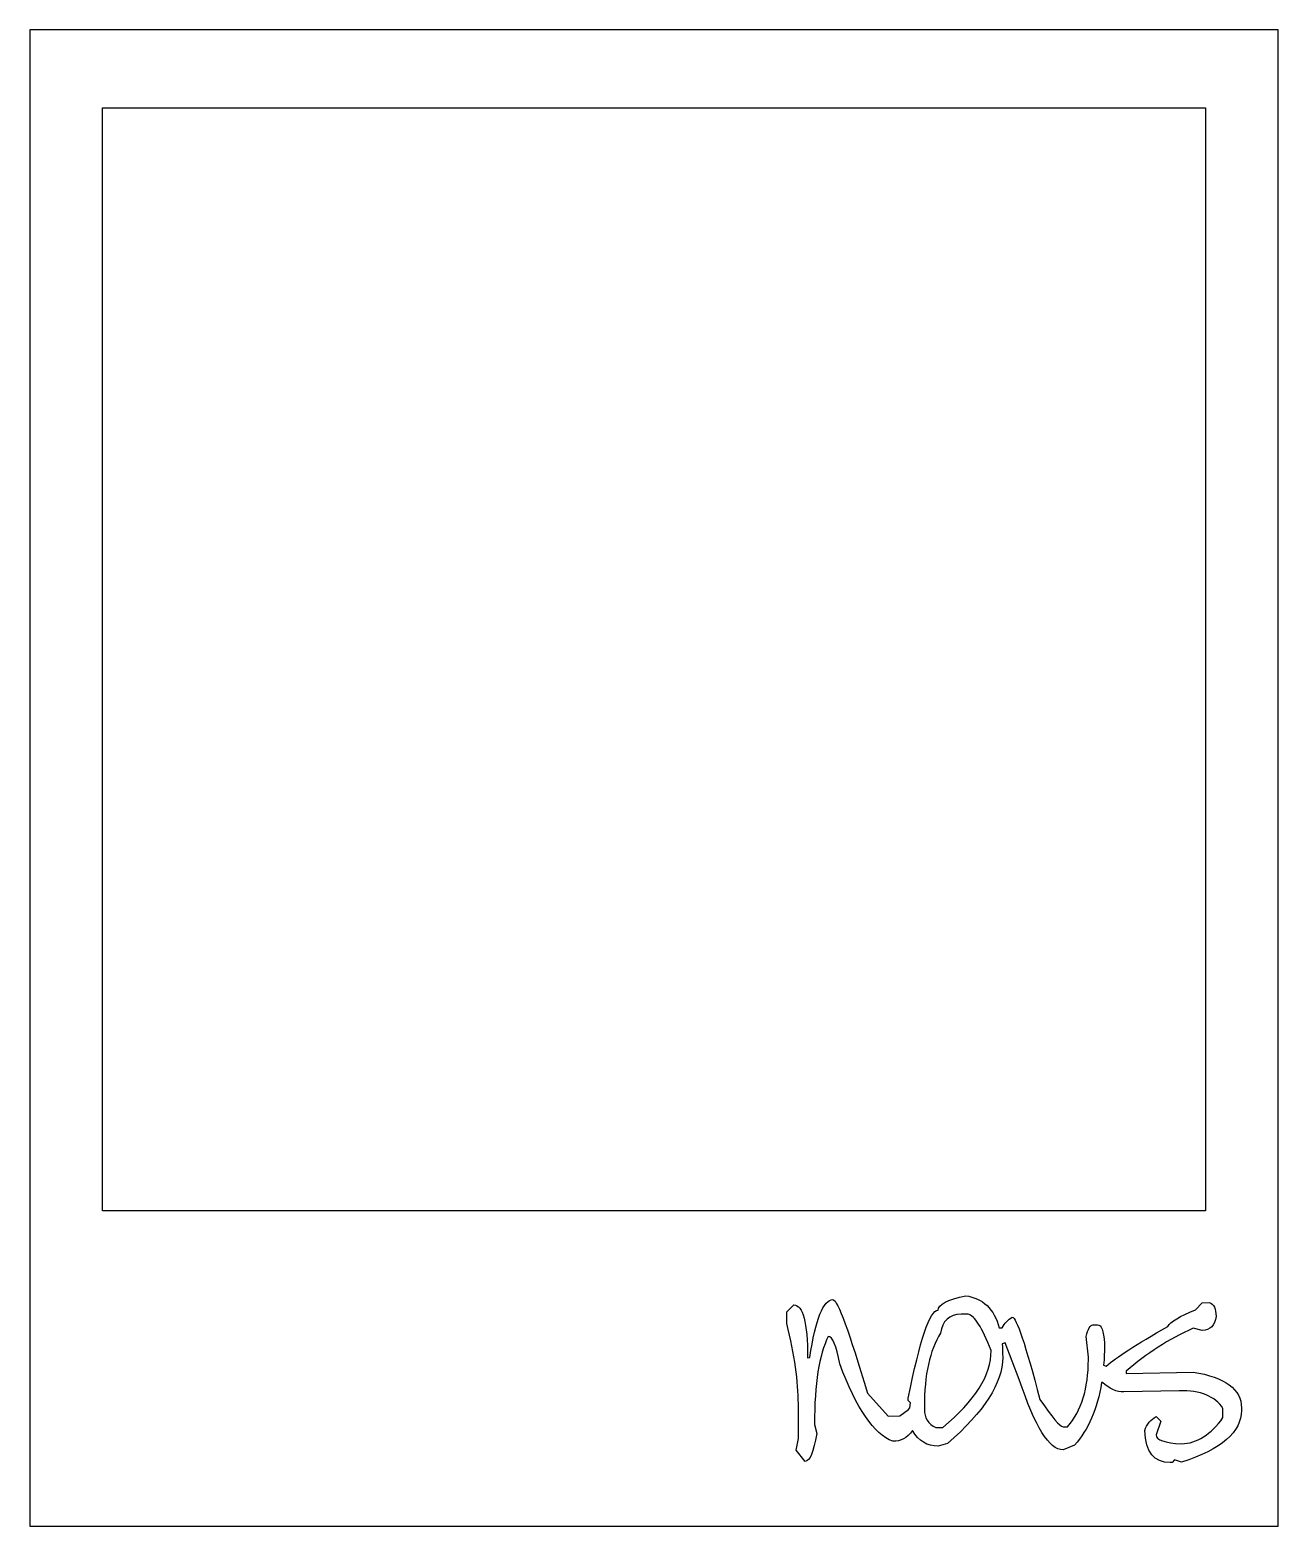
# Model space of a CAD drawing. Header units: centimetres. Extents: x -6.5 to 7.7, y -8 to 9.
import ezdxf

# ---------------------------------------------------------------- set-up
doc = ezdxf.new("R2010")
doc.units = ezdxf.units.CM
doc.header["$MEASUREMENT"] = 0
doc.layers.add('Camada 1', color=7, linetype='Continuous')

msp = doc.modelspace()

# ---------------------------------------------------------------- linework, layer by layer
at = {"layer": 'Camada 1'}
for points, knots in [([(7.69316, -8.00632), (7.69316, -8.00632), (-6.46613, -8.00632), (-6.46613, -8.00632), (-6.46613, -8.00632), (-6.46613, -8.00632), (-6.46613, 8.96543), (-6.46613, 8.96543), (-6.46613, 8.96543), (-6.46613, 8.96543), (7.69316, 8.96543), (7.69316, 8.96543), (7.69316, 8.96543), (7.69316, 8.96543), (7.69316, -8.00632), (7.69316, -8.00632)], [0, 0, 0, 0, 0.2, 0.2, 0.2, 0.2, 0.4, 0.4, 0.4, 0.4, 0.6, 0.6, 0.6, 0.6, 1, 1, 1, 1]), ([(-5.64184, -4.4301), (-5.64184, -4.4301), (6.86874, -4.4301), (6.86874, -4.4301), (6.86874, -4.4301), (6.86874, -4.4301), (6.86874, 8.08045), (6.86874, 8.08045), (6.86874, 8.08045), (6.86874, 8.08045), (-5.64184, 8.08045), (-5.64184, 8.08045), (-5.64184, 8.08045), (-5.64184, 8.08045), (-5.64184, -4.4301), (-5.64184, -4.4301)], [0, 0, 0, 0, 0.2, 0.2, 0.2, 0.2, 0.4, 0.4, 0.4, 0.4, 0.6, 0.6, 0.6, 0.6, 1, 1, 1, 1]), ([(5.70145, -6.37701), (5.77879, -6.45022), (5.85978, -6.48599), (5.94455, -6.48443), (5.94455, -6.48443), (5.94455, -6.48443), (6.57174, -6.47136), (6.57174, -6.47136), (6.57174, -6.47136), (6.81391, -6.46699), (6.97941, -6.53364), (7.06828, -6.67128), (7.06828, -6.67128), (7.06828, -6.67128), (7.06828, -6.77582), (7.06828, -6.77582), (7.06828, -6.77582), (6.9298, -6.97008), (6.77298, -7.06893), (6.59788, -7.07242), (6.59788, -7.07242), (6.40627, -7.06287), (6.31044, -7.02974), (6.31044, -6.97312), (6.31044, -6.97312), (6.31044, -6.97312), (6.36272, -6.8163), (6.36272, -6.8163), (6.36272, -6.8163), (6.36272, -6.8163), (6.31044, -6.76404), (6.31044, -6.76404), (6.31044, -6.76404), (6.24773, -6.79801), (6.20413, -6.85114), (6.17976, -6.92345), (6.17976, -6.92345), (6.19024, -7.16737), (6.28607, -7.28757), (6.46723, -7.28408), (6.46723, -7.28408), (6.46723, -7.28408), (6.49335, -7.28408), (6.49335, -7.28408), (6.49335, -7.28408), (6.49335, -7.28408), (6.51952, -7.25664), (6.51952, -7.25664), (6.51952, -7.25664), (6.51952, -7.25664), (6.59789, -7.28148), (6.59789, -7.28148), (6.59789, -7.28148), (7.05086, -7.13686), (7.27737, -6.94083), (7.27737, -6.69344), (7.27737, -6.69344), (7.27737, -6.69344), (7.27737, -6.66733), (7.27737, -6.66733), (7.27737, -6.66733), (7.27737, -6.45302), (7.09446, -6.3171), (6.7286, -6.25961), (6.7286, -6.25961), (6.7286, -6.25961), (5.9707, -6.2753), (5.9707, -6.2753), (5.9707, -6.2753), (5.9707, -6.2753), (5.9707, -6.24919), (5.9707, -6.24919), (5.9707, -6.24919), (6.20155, -6.04797), (6.45417, -5.88592), (6.7286, -5.7631), (6.7286, -5.7631), (6.7286, -5.7631), (6.83314, -5.78665), (6.83314, -5.78665), (6.83314, -5.78665), (6.92373, -5.7849), (6.97599, -5.7318), (6.98991, -5.62724), (6.98991, -5.62724), (6.98991, -5.54014), (6.9638, -5.48831), (6.91154, -5.47174), (6.91154, -5.47174), (6.91154, -5.47174), (6.83314, -5.47306), (6.83314, -5.47306), (6.83314, -5.47306), (6.83314, -5.47306), (6.75472, -5.55408), (6.75472, -5.55408), (6.75472, -5.55408), (6.57703, -5.62549), (6.47249, -5.6882), (6.44111, -5.74223), (6.44111, -5.74223), (6.08741, -5.94485), (5.85506, -6.09458), (5.74396, -6.19147), (5.74396, -6.19147), (5.74396, -6.19147), (5.71443, -6.1802), (5.71443, -6.1802), (5.71443, -6.1802), (5.7207, -6.10075), (5.72385, -6.01748), (5.72385, -5.93041), (5.72385, -5.93041), (5.71337, -5.79108), (5.68726, -5.72181), (5.64545, -5.72266), (5.64545, -5.72266), (5.64545, -5.72266), (5.59314, -5.72398), (5.59314, -5.72398), (5.59314, -5.72398), (5.56353, -5.72485), (5.53742, -5.76885), (5.51474, -5.85598), (5.51474, -5.85598), (5.51474, -5.85598), (5.54088, -6.09117), (5.54088, -6.09117), (5.54088, -6.09117), (5.54088, -6.09117), (5.54088, -6.11728), (5.54088, -6.11728), (5.54088, -6.11728), (5.54088, -6.44483), (5.46246, -6.69878), (5.30564, -6.87907), (5.30564, -6.87907), (5.30564, -6.87907), (5.25338, -6.88037), (5.25338, -6.88037), (5.25338, -6.88037), (5.21761, -6.87518), (5.13053, -6.77237), (4.99202, -6.57202), (4.99202, -6.57202), (4.82824, -5.94832), (4.72368, -5.63688), (4.67838, -5.63772), (4.67838, -5.63772), (4.62729, -5.66542), (4.58895, -5.70577), (4.56326, -5.75887), (4.56326, -5.75887), (4.56326, -5.75887), (4.53085, -5.75842), (4.53085, -5.75842), (4.53085, -5.75842), (4.47203, -5.5431), (4.3454, -5.42147), (4.15093, -5.39351), (4.15093, -5.39351), (3.94188, -5.43796), (3.83732, -5.49238), (3.83732, -5.55684), (3.83732, -5.55684), (3.74326, -5.55859), (3.62999, -5.8918), (3.49757, -6.55644), (3.49757, -6.55644), (3.49757, -6.55644), (3.49757, -6.58258), (3.49757, -6.58258), (3.49757, -6.58258), (3.49757, -6.58258), (3.52371, -6.60872), (3.52371, -6.60872), (3.52371, -6.60872), (3.52371, -6.60872), (3.51448, -6.6641), (3.51448, -6.6641), (3.51448, -6.6641), (3.51448, -6.6641), (3.49958, -6.68246), (3.49958, -6.68246), (3.49958, -6.68246), (3.49958, -6.68246), (3.40089, -6.75504), (3.40089, -6.75504), (3.40089, -6.75504), (3.40089, -6.75504), (3.27024, -6.75766), (3.27024, -6.75766), (3.27024, -6.75766), (3.27024, -6.75766), (3.03505, -6.50025), (3.03505, -6.50025), (3.03505, -6.50025), (2.8277, -5.80164), (2.69704, -5.44705), (2.64304, -5.43665), (2.64304, -5.43665), (2.53329, -5.43924), (2.44616, -5.65877), (2.38168, -6.0952), (2.38168, -6.0952), (2.38168, -6.0952), (2.35557, -6.09652), (2.35557, -6.09652), (2.35557, -6.09652), (2.35557, -5.69581), (2.30331, -5.49631), (2.19875, -5.49806), (2.19875, -5.49806), (2.19875, -5.49806), (2.12035, -5.57778), (2.12035, -5.57778), (2.12035, -5.57778), (2.12035, -5.57778), (2.12035, -5.70846), (2.12035, -5.70846), (2.12035, -5.70846), (2.20748, -6.0647), (2.25103, -6.36875), (2.25103, -6.62048), (2.25103, -6.62048), (2.25103, -6.62048), (2.25103, -7.01249), (2.25103, -7.01249), (2.25103, -7.01249), (2.25103, -7.01249), (2.22492, -7.14446), (2.22492, -7.14446), (2.22492, -7.14446), (2.22492, -7.14446), (2.3294, -7.27252), (2.3294, -7.27252), (2.3294, -7.27252), (2.38168, -7.27165), (2.42523, -7.16621), (2.46008, -6.95629), (2.46008, -6.95629), (2.46008, -6.95629), (2.43397, -6.85308), (2.43397, -6.85308), (2.43397, -6.85308), (2.43397, -6.39054), (2.48623, -6.05819), (2.59079, -5.8561), (2.59079, -5.8561), (2.63783, -5.85525), (2.68136, -5.95889), (2.72144, -6.16704), (2.72144, -6.16704), (2.90781, -6.67057), (3.10818, -6.96283), (3.32249, -7.04384), (3.32249, -7.04384), (3.41181, -7.0422), (3.48579, -7.0173), (3.54514, -6.92076), (3.54514, -6.92076), (3.54514, -6.92076), (3.54514, -6.92076), (3.54514, -6.92076), (3.54514, -6.92076), (3.6152, -7.0422), (3.71262, -7.10155), (3.83732, -7.09877), (3.83732, -7.09877), (3.83732, -7.09877), (3.94186, -7.07004), (3.94186, -7.07004), (3.94186, -7.07004), (4.35998, -6.70936), (4.56903, -6.38313), (4.56903, -6.09132), (4.56903, -6.09132), (4.56903, -6.03721), (4.56683, -5.98625), (4.56228, -5.93839), (4.56228, -5.93839), (4.56228, -5.93839), (4.59832, -5.92908), (4.59832, -5.92908), (4.59832, -5.92908), (4.59832, -5.92908), (4.75678, -6.34204), (4.75678, -6.34204), (4.75678, -6.34204), (4.93447, -6.87864), (5.09994, -7.14521), (5.25332, -7.14174), (5.25332, -7.14174), (5.25332, -7.14174), (5.38397, -7.08687), (5.38397, -7.08687), (5.38397, -7.08687), (5.54026, -6.91553), (5.6426, -6.67883), (5.69107, -6.37673), (5.69107, -6.37673), (5.69107, -6.37673), (5.70145, -6.37701), (5.70145, -6.37701)], [0, 0, 0, 0, 0.01298701, 0.01298701, 0.01298701, 0.01298701, 0.02597403, 0.02597403, 0.02597403, 0.02597403, 0.03896104, 0.03896104, 0.03896104, 0.03896104, 0.05194805, 0.05194805, 0.05194805, 0.05194805, 0.06493506, 0.06493506, 0.06493506, 0.06493506, 0.07792208, 0.07792208, 0.07792208, 0.07792208, 0.09090909, 0.09090909, 0.09090909, 0.09090909, 0.1038961, 0.1038961, 0.1038961, 0.1038961, 0.11688312, 0.11688312, 0.11688312, 0.11688312, 0.12987013, 0.12987013, 0.12987013, 0.12987013, 0.14285714, 0.14285714, 0.14285714, 0.14285714, 0.15584416, 0.15584416, 0.15584416, 0.15584416, 0.16883117, 0.16883117, 0.16883117, 0.16883117, 0.18181818, 0.18181818, 0.18181818, 0.18181818, 0.19480519, 0.19480519, 0.19480519, 0.19480519, 0.20779221, 0.20779221, 0.20779221, 0.20779221, 0.22077922, 0.22077922, 0.22077922, 0.22077922, 0.23376623, 0.23376623, 0.23376623, 0.23376623, 0.24675325, 0.24675325, 0.24675325, 0.24675325, 0.25974026, 0.25974026, 0.25974026, 0.25974026, 0.27272727, 0.27272727, 0.27272727, 0.27272727, 0.28571429, 0.28571429, 0.28571429, 0.28571429, 0.2987013, 0.2987013, 0.2987013, 0.2987013, 0.31168831, 0.31168831, 0.31168831, 0.31168831, 0.32467532, 0.32467532, 0.32467532, 0.32467532, 0.33766234, 0.33766234, 0.33766234, 0.33766234, 0.35064935, 0.35064935, 0.35064935, 0.35064935, 0.36363636, 0.36363636, 0.36363636, 0.36363636, 0.37662338, 0.37662338, 0.37662338, 0.37662338, 0.38961039, 0.38961039, 0.38961039, 0.38961039, 0.4025974, 0.4025974, 0.4025974, 0.4025974, 0.41558442, 0.41558442, 0.41558442, 0.41558442, 0.42857143, 0.42857143, 0.42857143, 0.42857143, 0.44155844, 0.44155844, 0.44155844, 0.44155844, 0.45454545, 0.45454545, 0.45454545, 0.45454545, 0.46753247, 0.46753247, 0.46753247, 0.46753247, 0.48051948, 0.48051948, 0.48051948, 0.48051948, 0.49350649, 0.49350649, 0.49350649, 0.49350649, 0.50649351, 0.50649351, 0.50649351, 0.50649351, 0.51948052, 0.51948052, 0.51948052, 0.51948052, 0.53246753, 0.53246753, 0.53246753, 0.53246753, 0.54545455, 0.54545455, 0.54545455, 0.54545455, 0.55844156, 0.55844156, 0.55844156, 0.55844156, 0.57142857, 0.57142857, 0.57142857, 0.57142857, 0.58441558, 0.58441558, 0.58441558, 0.58441558, 0.5974026, 0.5974026, 0.5974026, 0.5974026, 0.61038961, 0.61038961, 0.61038961, 0.61038961, 0.62337662, 0.62337662, 0.62337662, 0.62337662, 0.63636364, 0.63636364, 0.63636364, 0.63636364, 0.64935065, 0.64935065, 0.64935065, 0.64935065, 0.66233766, 0.66233766, 0.66233766, 0.66233766, 0.67532468, 0.67532468, 0.67532468, 0.67532468, 0.68831169, 0.68831169, 0.68831169, 0.68831169, 0.7012987, 0.7012987, 0.7012987, 0.7012987, 0.71428571, 0.71428571, 0.71428571, 0.71428571, 0.72727273, 0.72727273, 0.72727273, 0.72727273, 0.74025974, 0.74025974, 0.74025974, 0.74025974, 0.75324675, 0.75324675, 0.75324675, 0.75324675, 0.76623377, 0.76623377, 0.76623377, 0.76623377, 0.77922078, 0.77922078, 0.77922078, 0.77922078, 0.79220779, 0.79220779, 0.79220779, 0.79220779, 0.80519481, 0.80519481, 0.80519481, 0.80519481, 0.81818182, 0.81818182, 0.81818182, 0.81818182, 0.83116883, 0.83116883, 0.83116883, 0.83116883, 0.84415584, 0.84415584, 0.84415584, 0.84415584, 0.85714286, 0.85714286, 0.85714286, 0.85714286, 0.87012987, 0.87012987, 0.87012987, 0.87012987, 0.88311688, 0.88311688, 0.88311688, 0.88311688, 0.8961039, 0.8961039, 0.8961039, 0.8961039, 0.90909091, 0.90909091, 0.90909091, 0.90909091, 0.92207792, 0.92207792, 0.92207792, 0.92207792, 0.93506494, 0.93506494, 0.93506494, 0.93506494, 0.94805195, 0.94805195, 0.94805195, 0.94805195, 0.96103896, 0.96103896, 0.96103896, 0.96103896, 0.97402597, 0.97402597, 0.97402597, 0.97402597, 1, 1, 1, 1]), ([(3.86353, -5.81813), (3.88359, -5.67785), (3.96198, -5.60641), (4.09877, -5.60382), (4.09877, -5.60382), (4.09877, -5.60382), (4.17717, -5.6025), (4.17717, -5.6025), (4.17717, -5.6025), (4.24771, -5.61642), (4.33484, -5.75408), (4.4385, -6.01541), (4.4385, -6.01541), (4.4385, -6.295), (4.25559, -6.58598), (3.8897, -6.88827), (3.8897, -6.88827), (3.8897, -6.88827), (3.8113, -6.88957), (3.8113, -6.88957), (3.8113, -6.88957), (3.72417, -6.84689), (3.68065, -6.77807), (3.68065, -6.68312), (3.68065, -6.68312), (3.68065, -6.68312), (3.68065, -6.65701), (3.68065, -6.65701), (3.68065, -6.65701), (3.68062, -6.29031), (3.74161, -6.01067), (3.86353, -5.81813)], [0, 0, 0, 0, 0.11111111, 0.11111111, 0.11111111, 0.11111111, 0.22222222, 0.22222222, 0.22222222, 0.22222222, 0.33333333, 0.33333333, 0.33333333, 0.33333333, 0.44444444, 0.44444444, 0.44444444, 0.44444444, 0.55555556, 0.55555556, 0.55555556, 0.55555556, 0.66666667, 0.66666667, 0.66666667, 0.66666667, 0.77777778, 0.77777778, 0.77777778, 0.77777778, 1, 1, 1, 1])]:
    msp.add_open_spline(points, degree=3, knots=knots, dxfattribs=at)

doc.saveas('drawing.dxf')
